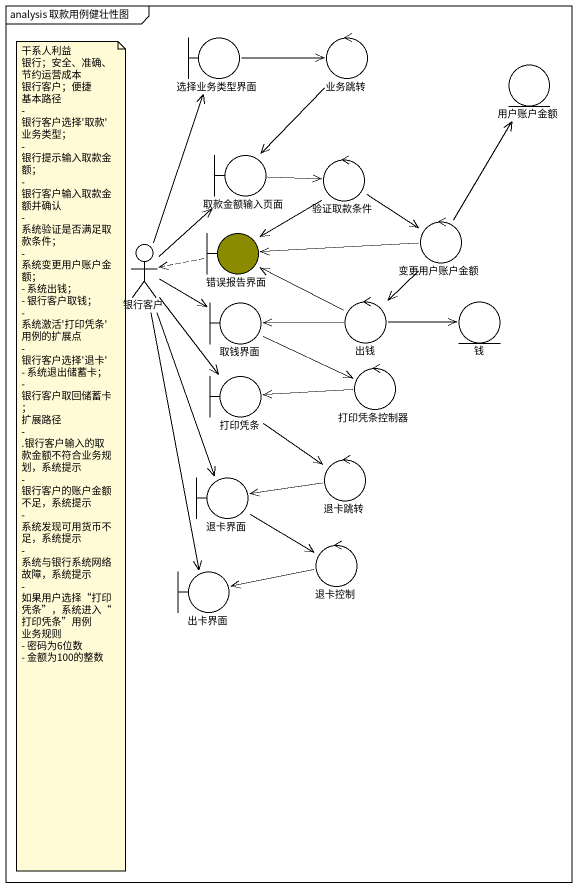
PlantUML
@startuml
mainframe analysis 取款用例健壮性图
boundary 选择业务类型界面
control 业务跳转
entity 用户账户金额
boundary 取款金额输入页面
control 验证取款条件
actor 银行客户
boundary 错误报告界面 #8B8B00
control 变更用户账户金额
boundary 取钱界面
control 出钱
entity 钱
boundary 打印凭条
control 打印凭条控制器
control 退卡跳转
boundary 退卡界面
control 退卡控制
boundary 出卡界面
选择业务类型界面 -right-> 业务跳转
业务跳转 --> 取款金额输入页面
取款金额输入页面 -right-> 验证取款条件
验证取款条件 --> 错误报告界面
验证取款条件 --> 变更用户账户金额
银行客户 -up-> 选择业务类型界面
银行客户 -up-> 取款金额输入页面
银行客户 -right-> 取钱界面
银行客户 --> 打印凭条
银行客户 --> 退卡界面
银行客户 --> 出卡界面
错误报告界面 .left.> 银行客户
变更用户账户金额 -up-> 用户账户金额
变更用户账户金额 -left-> 错误报告界面
变更用户账户金额 --> 出钱
取钱界面 <-right- 出钱
取钱界面 -right-> 打印凭条控制器
出钱 -left-> 错误报告界面
出钱 -right-> 钱
打印凭条 --> 退卡跳转
打印凭条控制器 -left-> 打印凭条
退卡跳转 -left-> 退卡界面
退卡界面 --> 退卡控制
退卡控制 -left-> 出卡界面
note as N1
  干系人利益
  银行；安全、准确、节约运营成本
  银行客户；便捷
  基本路径
  - 银行客户选择'取款'业务类型；
  - 银行提示输入取款金额；
  - 银行客户输入取款金额并确认
  - 系统验证是否满足取款条件；
  - 系统变更用户账户金额；
  - 系统出钱；
  - 银行客户取钱；
  - 系统激活'打印凭条'用例的扩展点
  - 银行客户选择'退卡'
  - 系统退出储蓄卡；
  - 银行客户取回储蓄卡；
  扩展路径
  - .银行客户输入的取款金额不符合业务规划，系统提示
  - 银行客户的账户金额不足，系统提示
  - 系统发现可用货币不足，系统提示
  - 系统与银行系统网络故障，系统提示
  - 如果用户选择“打印凭条”，系统进入“打印凭条”用例
  业务规则
  - 密码为6位数
  - 金额为100的整数
end note
@enduml
